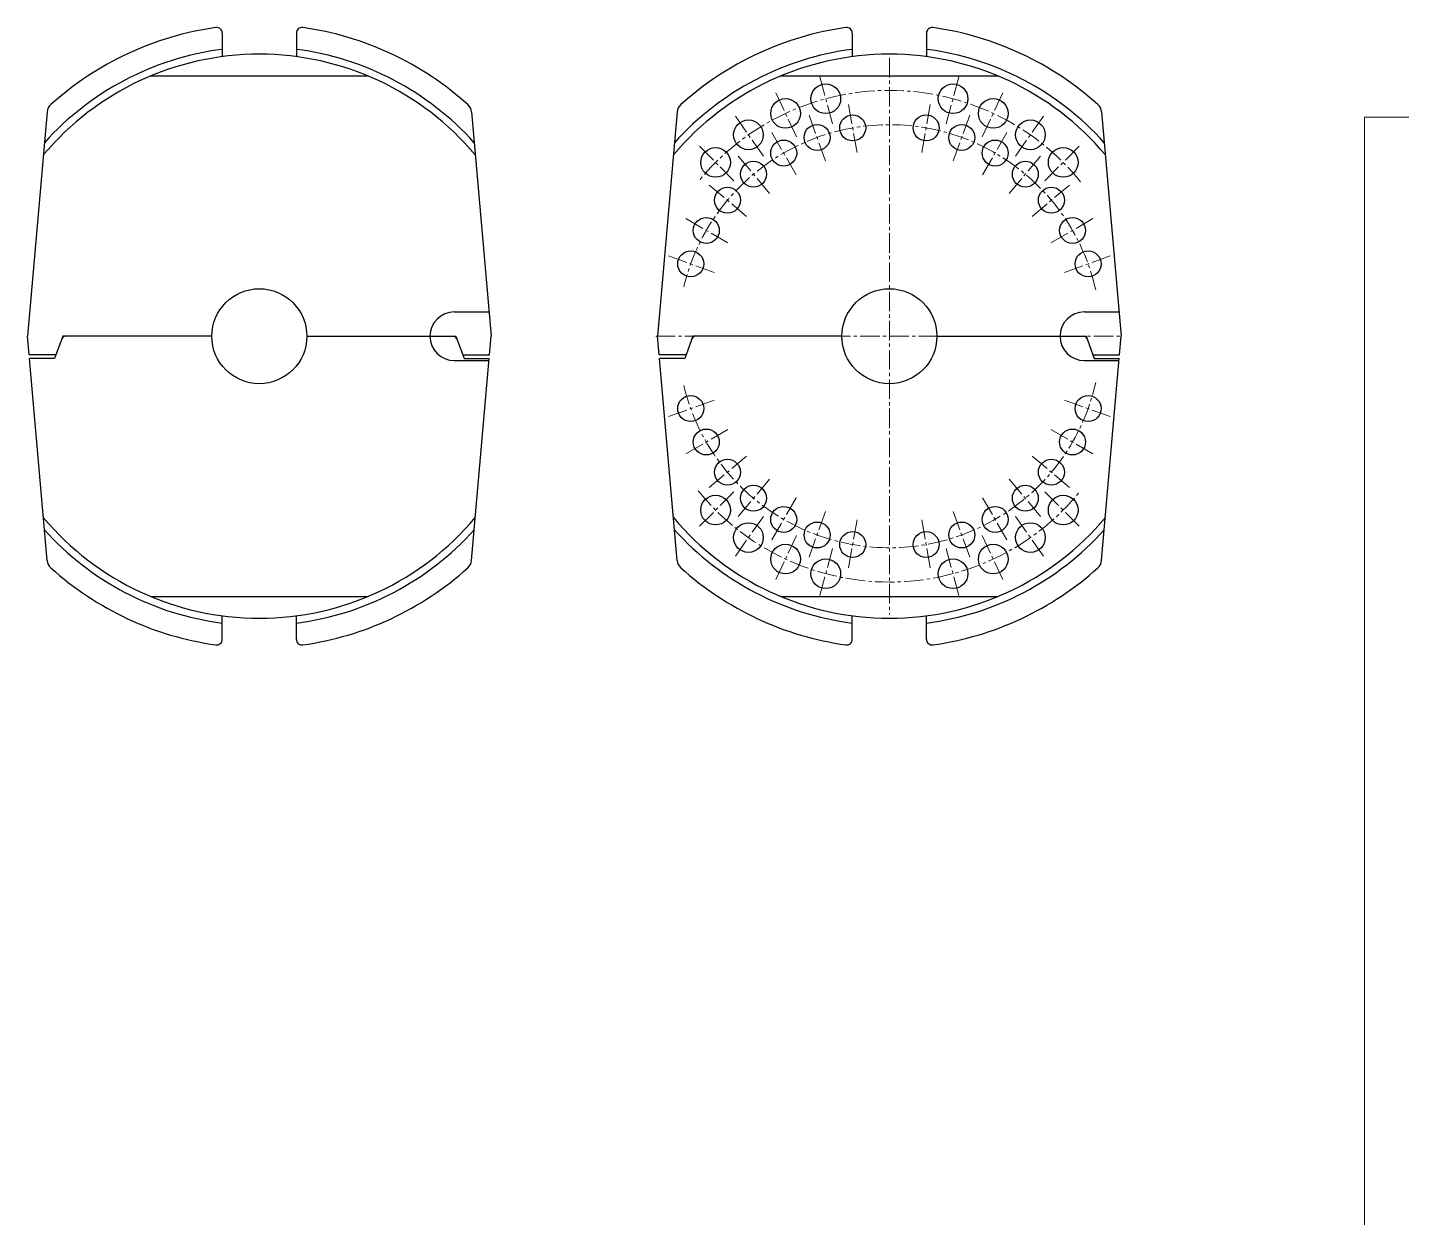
# Model space of a CAD drawing. Extents: x -409 to 671, y -177 to 531.
# Drawn here: x -348.9 to 21.5, y 209.9 to 530.6 of the extents above; entities that cross this region are included whole.
import ezdxf

# ---------------------------------------------------------------- set-up
doc = ezdxf.new("R2010")
doc.units = 0
doc.header["$LTSCALE"] = 7
doc.header["$MEASUREMENT"] = 0
doc.linetypes.add('CENTER2', pattern=[1.125, 0.75, -0.125, 0.125, -0.125])
doc.layers.get('0').update_dxf_attribs({"linetype": 'CONTINUOUS', "lineweight": 15})
doc.layers.add('1', color=1, linetype='CENTER2', lineweight=15)
doc.layers.add('3', color=3, linetype='CONTINUOUS', lineweight=30)

msp = doc.modelspace()

# ---------------------------------------------------------------- linework, layer by layer
for q in [(11.4997, -94.1371), (431.4997, 506.465)]:
    msp.add_line((11.4997, 506.465), q)
at = {"layer": '1'}
for p, q in [((-116.5554, 522.4207), (-116.5554, 372.4207)), ((-131.8905, 504.6518), (-135.5139, 518.1748)), ((-101.2204, 504.6518), (-97.5969, 518.1748)), ((-141.5956, 501.1194), (-147.5122, 513.8078)), ((-91.5153, 501.1194), (-85.7272, 513.5321)), ((-125.2813, 496.9073), (-127.6255, 510.2022)), ((-107.8296, 496.9073), (-105.4854, 510.2022)), ((-150.5398, 495.9555), (-158.5699, 507.4236)), ((-133.7419, 494.6403), (-138.3592, 507.3261)), ((-99.3689, 494.6403), (-94.7516, 507.3261)), ((-82.571, 495.9555), (-74.541, 507.4236)), ((-141.6804, 490.9385), (-148.4304, 502.6298)), ((-91.4304, 490.9385), (-84.6804, 502.6298)), ((-158.4515, 489.3168), (-168.351, 499.2163)), ((-74.6594, 489.3168), (-64.7599, 499.2163)), ((-148.8555, 485.9144), (-157.5331, 496.256)), ((-84.2554, 485.9144), (-75.5777, 496.256)), ((-155.0492, 479.7208), (-165.3908, 488.3984)), ((-78.0617, 479.7208), (-67.7201, 488.3984)), ((-160.0732, 472.5457), (-171.7645, 479.2957)), ((-73.0377, 472.5457), (-61.3463, 479.2957)), ((-163.775, 464.6072), (-176.4608, 469.2245)), ((-69.3359, 464.6072), (-56.65, 469.2245)), ((-179.5554, 447.4207), (-53.5554, 447.4207)), ((-163.775, 430.2342), (-176.4608, 425.6169)), ((-69.3359, 430.2342), (-56.65, 425.6169)), ((-160.0732, 422.2957), (-171.7645, 415.5457)), ((-73.0377, 422.2957), (-61.3463, 415.5457)), ((-155.0492, 415.1206), (-165.3908, 406.443)), ((-78.0617, 415.1206), (-67.7201, 406.443)), ((-148.8555, 408.927), (-157.5331, 398.5854)), ((-84.2554, 408.927), (-75.5777, 398.5854)), ((-158.4515, 405.5246), (-168.351, 395.6251)), ((-141.6804, 403.9029), (-148.4304, 392.2116)), ((-91.4304, 403.9029), (-84.6804, 392.2116)), ((-74.6594, 405.5246), (-64.7599, 395.6251)), ((-133.7419, 400.2012), (-138.3592, 387.5153)), ((-99.3689, 400.2012), (-94.7516, 387.5153)), ((-150.5398, 398.8859), (-158.5699, 387.4178)), ((-125.2813, 397.9341), (-127.6255, 384.6392)), ((-107.8296, 397.9341), (-105.4854, 384.6392)), ((-82.571, 398.8859), (-74.541, 387.4178)), ((-141.5956, 393.722), (-147.5122, 381.0337)), ((-91.5153, 393.722), (-85.7272, 381.3093)), ((-131.8905, 390.1896), (-135.5139, 376.6666)), ((-101.2204, 390.1896), (-97.5969, 376.6666))]:
    msp.add_line(p, q, dxfattribs=at)
for radius, start, end in [(66.25, 38.943287, 141.056713), (57, 12.670261, 166.537272), (57, 193.462728, 347.329739), (66.25, 218.943287, 321.056713)]:
    msp.add_arc((-116.5554, 447.4207), radius, start, end, dxfattribs=at)
at = {"layer": '3'}
for p, q in [((-296.4132, 529.1153), (-296.4132, 522.7599)), ((-276.4132, 529.1153), (-276.4132, 522.7599)), ((-126.5554, 529.1153), (-126.5554, 522.7599)), ((-106.5554, 529.1153), (-106.5554, 522.7599)), ((-315.6532, 517.5707), (-257.1732, 517.5707)), ((-145.7954, 517.5707), (-87.3154, 517.5707)), ((-343.6259, 507.8548), (-348.9132, 447.4207)), ((-229.2005, 507.8548), (-223.9132, 447.4207)), ((-173.7681, 507.8548), (-179.0554, 447.4207)), ((-59.3427, 507.8548), (-54.0554, 447.4207)), ((-233.8632, 453.9707), (-224.4862, 453.9707)), ((-64.0054, 453.9707), (-54.6285, 453.9707)), ((-348.4757, 442.4207), (-348.9132, 447.4207)), ((-339.4132, 447.4207), (-341.597, 441.4207)), ((-299.2132, 447.4207), (-339.4132, 447.4207)), ((-273.6132, 447.4207), (-233.4132, 447.4207)), ((-233.4132, 447.4207), (-231.2294, 441.4207)), ((-224.3506, 442.4207), (-223.9132, 447.4207)), ((-178.618, 442.4207), (-179.0554, 447.4207)), ((-169.5554, 447.4207), (-171.7392, 441.4207)), ((-129.3554, 447.4207), (-169.5554, 447.4207)), ((-103.7554, 447.4207), (-63.5554, 447.4207)), ((-63.5554, 447.4207), (-61.3716, 441.4207)), ((-54.4929, 442.4207), (-54.0554, 447.4207)), ((-341.233, 442.4207), (-348.4757, 442.4207)), ((-343.6259, 386.9866), (-348.3882, 441.4207)), ((-341.597, 441.4207), (-348.3882, 441.4207)), ((-233.8632, 440.8707), (-224.4862, 440.8707)), ((-231.5933, 442.4207), (-224.3506, 442.4207)), ((-231.2294, 441.4207), (-224.4381, 441.4207)), ((-229.2005, 386.9866), (-224.4381, 441.4207)), ((-171.3753, 442.4207), (-178.618, 442.4207)), ((-173.7681, 386.9866), (-178.5305, 441.4207)), ((-171.7392, 441.4207), (-178.5305, 441.4207)), ((-64.0054, 440.8707), (-54.6285, 440.8707)), ((-61.7356, 442.4207), (-54.4929, 442.4207)), ((-61.3716, 441.4207), (-54.5804, 441.4207)), ((-59.3427, 386.9866), (-54.5804, 441.4207)), ((-315.6532, 377.2707), (-257.1732, 377.2707)), ((-145.7954, 377.2707), (-87.3154, 377.2707)), ((-296.4132, 365.7262), (-296.4132, 372.0815)), ((-276.4132, 365.7262), (-276.4132, 372.0815)), ((-126.5554, 365.7262), (-126.5554, 372.0815)), ((-106.5554, 365.7262), (-106.5554, 372.0815))]:
    msp.add_line(p, q, dxfattribs=at)
for centre, radius in [((-133.7022, 511.4133), 4), ((-99.4087, 511.4133), 4), ((-144.5539, 507.4636), 4), ((-88.557, 507.4636), 4), ((-154.5549, 501.6895), 4), ((-136.0506, 500.9832), 3.5), ((-126.4534, 503.5548), 3.5), ((-106.6575, 503.5548), 3.5), ((-97.0603, 500.9832), 3.5), ((-78.556, 501.6895), 4), ((-145.0554, 496.7842), 3.5), ((-88.0554, 496.7842), 3.5), ((-163.4013, 494.2665), 4), ((-69.7096, 494.2665), 4), ((-153.1943, 491.0852), 3.5), ((-79.9165, 491.0852), 3.5), ((-160.22, 484.0596), 3.5), ((-72.8909, 484.0596), 3.5), ((-165.9189, 475.9207), 3.5), ((-67.192, 475.9207), 3.5), ((-170.1179, 466.9159), 3.5), ((-62.993, 466.9159), 3.5), ((-286.4132, 447.4207), 12.8), ((-116.5554, 447.4207), 12.8), ((-170.1179, 427.9256), 3.5), ((-62.993, 427.9256), 3.5), ((-165.9189, 418.9207), 3.5), ((-67.192, 418.9207), 3.5), ((-160.22, 410.7818), 3.5), ((-72.8909, 410.7818), 3.5), ((-163.4013, 400.5749), 4), ((-153.1943, 403.7562), 3.5), ((-79.9165, 403.7562), 3.5), ((-69.7096, 400.5749), 4), ((-145.0554, 398.0573), 3.5), ((-88.0554, 398.0573), 3.5), ((-154.5549, 393.1519), 4), ((-136.0506, 393.8582), 3.5), ((-97.0603, 393.8582), 3.5), ((-78.556, 393.1519), 4), ((-126.4534, 391.2867), 3.5), ((-106.6575, 391.2867), 3.5), ((-144.5539, 387.3778), 4), ((-88.557, 387.3778), 4), ((-133.7022, 383.4281), 4), ((-99.4087, 383.4281), 4)]:
    msp.add_circle(centre, radius, dxfattribs=at)
for centre, radius, start, end in [((-286.4132, 447.4207), 84, 98.012778, 132.023361), ((-297.9132, 529.1153), 1.5, 0, 98.012778), ((-274.9132, 529.1153), 1.5, 81.987222, 180), ((-286.4132, 447.4207), 84, 47.976639, 81.987222), ((-116.5554, 447.4207), 84, 98.012778, 132.023361), ((-128.0554, 529.1153), 1.5, 0, 98.012778), ((-105.0554, 529.1153), 1.5, 81.987222, 180), ((-116.5554, 447.4207), 84, 47.976639, 81.987222), ((-286.4132, 447.4207), 76, 39.991307, 140.008693), ((-286.4132, 447.4207), 77.95, 97.370637, 138.01042), ((-286.4132, 447.4207), 77.95, 41.98958, 82.629363), ((-116.5554, 447.4207), 76, 39.991307, 140.008693), ((-116.5554, 447.4207), 77.95, 97.370637, 138.01042), ((-116.5554, 447.4207), 77.95, 41.98958, 82.629363), ((-340.6373, 507.5933), 3, 132.023361, 175), ((-232.1891, 507.5933), 3, 5, 47.976639), ((-170.7795, 507.5933), 3, 132.023361, 175), ((-62.3313, 507.5933), 3, 5, 47.976639), ((-233.8632, 447.4207), 6.55, 90, 270), ((-64.0054, 447.4207), 6.55, 90, 270), ((-338.713, 446.4207), 1, 89.999994, 160), ((-234.1134, 446.4207), 1, 20, 90), ((-168.8552, 446.4207), 1, 89.999994, 160), ((-64.2556, 446.4207), 1, 20, 90), ((-286.4132, 447.4207), 76, 219.991307, 320.008693), ((-116.5554, 447.4207), 76, 219.991307, 320.008693), ((-286.4132, 447.4207), 77.95, 221.98958, 262.629363), ((-286.4132, 447.4207), 77.95, 277.370637, 318.01042), ((-116.5554, 447.4207), 77.95, 221.98958, 262.629363), ((-116.5554, 447.4207), 77.95, 277.370637, 318.01042), ((-340.6373, 387.2481), 3, 185, 227.976639), ((-232.1891, 387.2481), 3, 312.023361, 355), ((-170.7795, 387.2481), 3, 185, 227.976639), ((-62.3313, 387.2481), 3, 312.023361, 355), ((-286.4132, 447.4207), 84, 227.976639, 261.987222), ((-286.4132, 447.4207), 84, 278.012778, 312.023361), ((-116.5554, 447.4207), 84, 227.976639, 261.987222), ((-116.5554, 447.4207), 84, 278.012778, 312.023361), ((-297.9132, 365.7262), 1.5, 261.987222, 0), ((-274.9132, 365.7262), 1.5, 180, 278.012778), ((-128.0554, 365.7262), 1.5, 261.987222, 0), ((-105.0554, 365.7262), 1.5, 180, 278.012778)]:
    msp.add_arc(centre, radius, start, end, dxfattribs=at)

doc.saveas('drawing.dxf')
